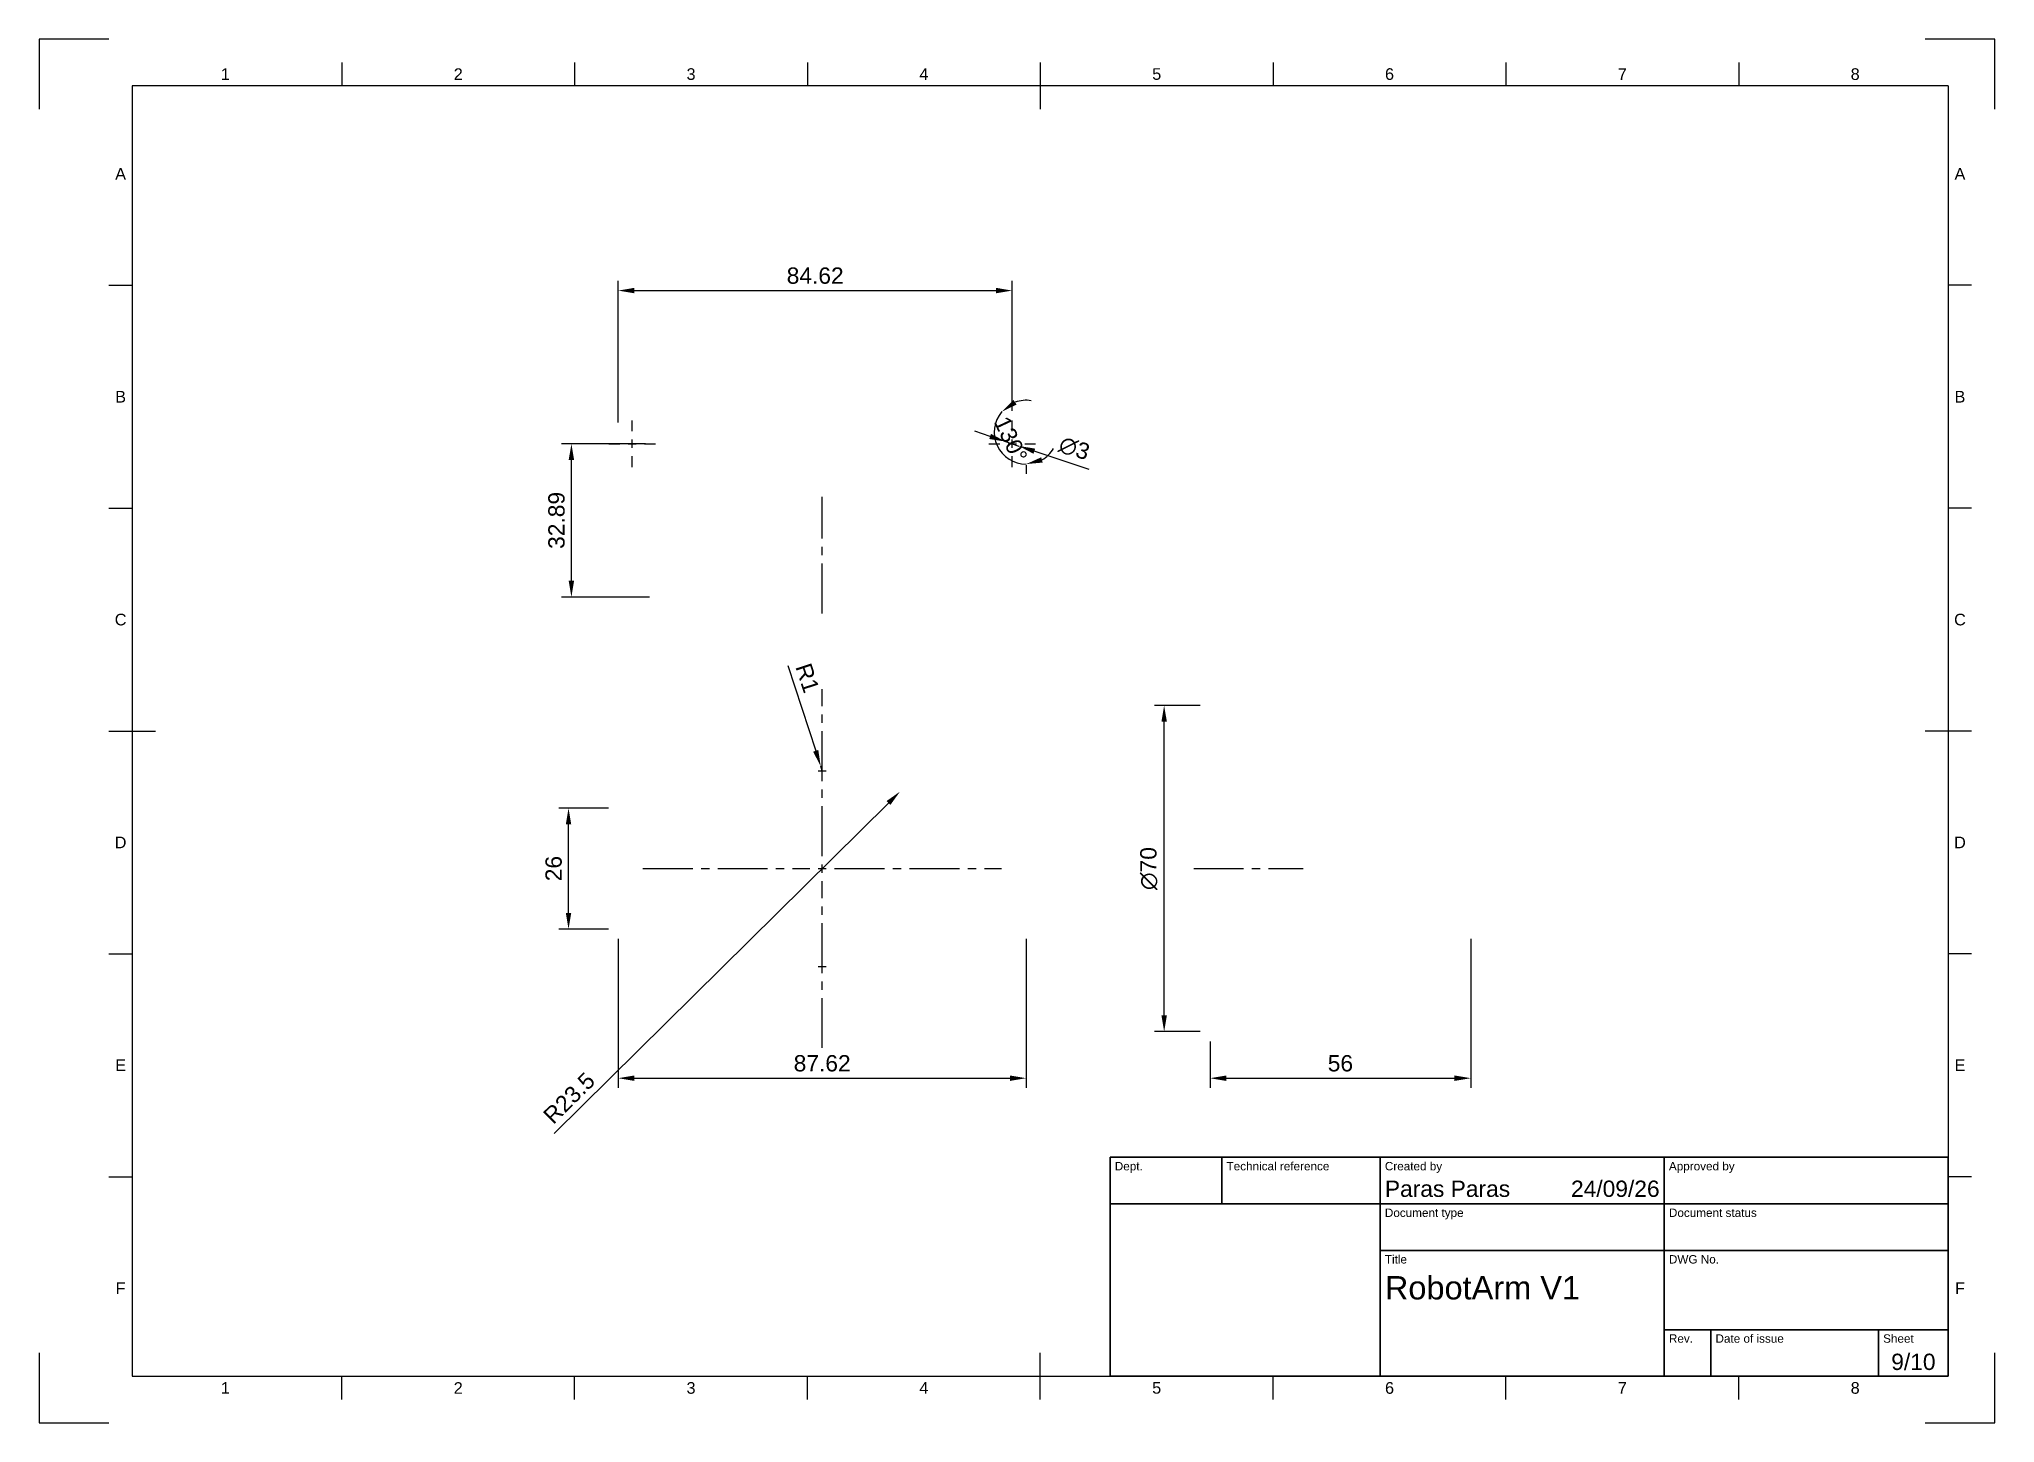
# Paper-space layout 'JAW 6' of a CAD drawing. Header units: millimetres. Extents: x 0 to 420, y 0 to 297.
import ezdxf
from ezdxf.enums import TextEntityAlignment as Align

# ---------------------------------------------------------------- set-up
doc = ezdxf.new("R2010")
doc.units = ezdxf.units.MM
doc.header["$LTSCALE"] = 0.75
doc.linetypes.add('CENTER2', pattern=[28.575, 19.05, -3.175, 3.175, -3.175])
for name, color, linetype, lineweight in [('BORDER', 7, 'Continuous', 25), ('FD_Dimensions', 7, 'Continuous', 25), ('Smart Centers', 7, 'CENTER2', 25), ('TITLEBLOCK', 7, 'Continuous', 35)]:
    doc.layers.add(name, color=color, linetype=linetype, lineweight=lineweight)
doc.styles.add('FusionTitle', font='Arial.ttf')
doc.styles.get("Standard").update_dxf_attribs({"font": 'Arial.ttf'})
doc.dimstyles.new('Dim-ISO-25', dxfattribs={"dimtxt": 3.5, "dimasz": 3.5, "dimexe": 2.1, "dimexo": 2.1, "dimgap": 1.4, "dimtad": 1, "dimzin": 12, "dimdsep": 46, "dimtxsty": 'Standard', "dimcen": 0, "dimazin": 3, "dimtp": 0.1, "dimtm": 0.1, "dimtfac": 0.714286, "dimtmove": 0, "dimatfit": 3, "dimfxl": 1, "dimtzin": 12, "dimarcsym": 0})

# ---------------------------------------------------------------- blocks, each defined once
blk = doc.blocks.new('ISO_A3_SHEET')
at = {"layer": 'BORDER'}
for p, q in [((65, 292), (65, 287)), ((115, 292), (115, 287)), ((165, 292), (165, 287)), ((215, 292), (215, 282)), ((265, 292), (265, 287)), ((315, 292), (315, 287)), ((365, 292), (365, 287)), ((410, 287), (20, 287)), ((20, 287), (20, 10)), ((410, 287), (410, 10)), ((15, 244.16666), (20, 244.16666)), ((415, 244.16666), (410, 244.16666)), ((15, 196.33333), (20, 196.33333)), ((415, 196.33333), (410, 196.33333)), ((15, 148.5), (25, 148.5)), ((415, 148.5), (405, 148.5)), ((15, 100.66667), (20, 100.66667)), ((415, 100.66667), (410, 100.66667)), ((15, 52.83334), (20, 52.83334)), ((415, 52.83334), (410, 52.83334)), ((215, 5), (215, 15)), ((20, 10), (410, 10)), ((65, 5), (65, 10)), ((115, 5), (115, 10)), ((165, 5), (165, 10)), ((265, 5), (265, 10)), ((315, 5), (315, 10)), ((365, 5), (365, 10))]:
    blk.add_line(p, q, dxfattribs=at)
at = {"layer": 'Defpoints'}
for p, q in [((15, 297), (0, 297)), ((0, 297), (0, 282)), ((420, 297), (405, 297)), ((420, 282), (420, 297)), ((0, 15), (0, 0)), ((420, 0), (420, 15)), ((0, 0), (15, 0)), ((405, 0), (420, 0))]:
    blk.add_line(p, q, dxfattribs=at)
at = {"layer": 'BORDER', "style": 'FusionTitle'}
for s, p in [('1', (40, 289.5)), ('2', (90, 289.5)), ('3', (140, 289.5)), ('4', (190, 289.5)), ('5', (240, 289.5)), ('6', (290, 289.5)), ('7', (340, 289.5)), ('8', (390, 289.5)), ('A', (17.5, 268.08333)), ('A', (412.5, 268.08333)), ('B', (17.5, 220.25)), ('B', (412.5, 220.25)), ('C', (17.5, 172.41667)), ('C', (412.5, 172.41667)), ('D', (17.5, 124.58334)), ('D', (412.5, 124.58334)), ('E', (17.5, 76.75001)), ('E', (412.5, 76.75001)), ('F', (17.5, 28.91668)), ('F', (412.5, 28.91668)), ('1', (40, 7.5)), ('2', (90, 7.5)), ('3', (140, 7.5)), ('4', (190, 7.5)), ('5', (240, 7.5)), ('6', (290, 7.5)), ('7', (340, 7.5)), ('8', (390, 7.5))]:
    blk.add_text(s, height=2.5, dxfattribs=at).set_placement(p, align=Align.MIDDLE)
blk = doc.blocks.new('ISO_TITLEBLOCK')
at = {"layer": 'TITLEBLOCK'}
for p, q in [((0, 47), (-180, 47)), ((-180, 47), (-180, 0)), ((-156, 37), (-156, 47)), ((-122, 0), (-122, 47)), ((-61, 0), (-61, 47)), ((0, 0), (0, 47)), ((-180, 37), (0, 37)), ((-122, 27), (0, 27)), ((-61, 10), (0, 10)), ((-51, 0), (-51, 10)), ((-15, 0), (-15, 10)), ((-180, 0), (0, 0))]:
    blk.add_line(p, q, dxfattribs=at)
at = {"layer": 'TITLEBLOCK', "style": 'FusionTitle'}
for s, p in [('Dept.', (-179, 46)), ('Technical reference', (-155, 46)), ('Created by', (-121, 46)), ('Approved by', (-60, 46)), ('Document type', (-121, 36)), ('Document status', (-60, 36)), ('Title', (-121, 26)), ('DWG No.', (-60, 26)), ('Rev.', (-60, 9)), ('Date of issue', (-50, 9)), ('Sheet', (-14, 9))]:
    blk.add_text(s, height=1.8, dxfattribs=at).set_placement(p, align=Align.TOP_LEFT)
for tag, height, p in [('DEPT', 3.5, (-179, 42)), ('TECHNICAL_REFERENCE', 3.5, (-155, 42)), ('CREATED_BY', 3.5, (-121, 42)), ('APPROVED_BY', 3.5, (-60, 42)), ('DOCUMENT_TYPE', 3.5, (-121, 32)), ('DOCUMENT_STATUS', 3.5, (-60, 32)), ('TITLE_1', 5, (-121, 21.5)), ('TITLE_2', 5, (-121, 14)), ('TITLE_3', 5, (-121, 6.5)), ('DATE_OF_ISSUE', 3.5, (-50, 5))]:
    blk.add_attdef(tag, text='', height=height, dxfattribs=at).set_placement(p, align=Align.TOP_LEFT)
for tag, p in [('CREATED_DATE', (-62, 42)), ('APPROVED_DATE', (-0.99, 42))]:
    blk.add_attdef(tag, text='', height=3.5, dxfattribs=at).set_placement(p, align=Align.TOP_RIGHT)
for tag, height, p in [('DRAWING_NUMBER', 5, (-30.5, 19.75)), ('REV', 3.5, (-56, 4.85)), ('SHEET', 3.5, (-7.5, 4.85))]:
    blk.add_attdef(tag, text='', height=height, dxfattribs=at).set_placement(p, align=Align.TOP_CENTER)
blk = doc.blocks.new('*U123')
at = {"layer": 'Smart Centers', "color": 0, "linetype": 'Continuous', "ltscale": 0.75, "transparency": 16777216}
for p, q in [((-0.89, 0), (0.89, 0)), ((0, -0.89), (0, 0.89))]:
    blk.add_line(p, q, dxfattribs=at)
blk = doc.blocks.new('*U124')
at = {"layer": 'Smart Centers', "color": 0, "linetype": 'Continuous', "ltscale": 0.75, "transparency": 16777216}
for p, q in [((-0.89, 0), (0.89, 0)), ((0, -0.89), (0, 0.89))]:
    blk.add_line(p, q, dxfattribs=at)
blk = doc.blocks.new('*U125')
at = {"layer": 'Smart Centers', "color": 0, "ltscale": 0.75, "transparency": 16777216}
for p, q in [((0, 2.68), (0, 38.5)), ((-38.5, 0), (-2.68, 0)), ((2.68, 0), (38.5, 0)), ((0, -38.5), (0, -2.68))]:
    blk.add_line(p, q, dxfattribs=at)
at = {"layer": 'Smart Centers', "color": 0, "linetype": 'Continuous', "ltscale": 0.75, "transparency": 16777216}
for p, q in [((-0.89, 0), (0.89, 0)), ((0, -0.89), (0, 0.89))]:
    blk.add_line(p, q, dxfattribs=at)
blk = doc.blocks.new('*U1129')
at = {"layer": 'Smart Centers', "color": 0, "ltscale": 0.75, "transparency": 16777216}
blk.add_line((-8.5, 0), (15, 0), dxfattribs=at)
blk = doc.blocks.new('*U1130')
at = {"layer": 'Smart Centers', "color": 0, "ltscale": 0.75, "transparency": 16777216}
blk.add_line((-8.5, 0), (15, 0), dxfattribs=at)
blk = doc.blocks.new('*U1133')
at = {"layer": 'Smart Centers', "color": 0, "ltscale": 0.75, "transparency": 16777216}
blk.add_line((-8.5, 0), (15, 0), dxfattribs=at)
blk = doc.blocks.new('*U1134')
at = {"layer": 'Smart Centers', "color": 0, "ltscale": 0.75, "transparency": 16777216}
blk.add_line((0, -8.5), (0, 16.5), dxfattribs=at)
blk = doc.blocks.new('*U1135')
at = {"layer": 'Smart Centers', "color": 0, "ltscale": 0.75, "transparency": 16777216}
for p, q in [((0, 2.68), (0, 5)), ((-5, 0), (-2.68, 0)), ((2.68, 0), (5, 0)), ((0, -5), (0, -2.68))]:
    blk.add_line(p, q, dxfattribs=at)
at = {"layer": 'Smart Centers', "color": 0, "linetype": 'Continuous', "ltscale": 0.75, "transparency": 16777216}
for p, q in [((-0.89, 0), (0.89, 0)), ((0, -0.89), (0, 0.89))]:
    blk.add_line(p, q, dxfattribs=at)
blk = doc.blocks.new('*U1136')
at = {"layer": 'Smart Centers', "color": 0, "ltscale": 0.75, "transparency": 16777216}
for p, q in [((0, 2.68), (0, 5)), ((-5, 0), (-2.68, 0)), ((2.68, 0), (5, 0)), ((0, -5), (0, -2.68))]:
    blk.add_line(p, q, dxfattribs=at)
at = {"layer": 'Smart Centers', "color": 0, "linetype": 'Continuous', "ltscale": 0.75, "transparency": 16777216}
for p, q in [((-0.89, 0), (0.89, 0)), ((0, -0.89), (0, 0.89))]:
    blk.add_line(p, q, dxfattribs=at)
blk = doc.blocks.new('*U1137')
at = {"layer": 'Smart Centers', "color": 0, "ltscale": 0.75, "transparency": 16777216}
blk.add_line((-8.5, 0), (15, 0), dxfattribs=at)
blk = doc.blocks.new('*U1138')
at = {"layer": 'Smart Centers', "color": 0, "ltscale": 0.75, "transparency": 16777216}
blk.add_line((0, -8.5), (0, 16.5), dxfattribs=at)
blk = doc.blocks.new('*U1139')
at = {"layer": 'Smart Centers', "color": 0, "ltscale": 0.75, "transparency": 16777216}
blk.add_line((-8.5, 0), (15, 0), dxfattribs=at)
blk = doc.blocks.new('*U1140')
at = {"layer": 'Smart Centers', "color": 0, "ltscale": 0.75, "transparency": 16777216}
blk.add_line((0, -8.5), (0, 16.5), dxfattribs=at)
blk = doc.blocks.new('*D1141')
at = {"layer": 'Defpoints', "color": 0, "transparency": 16777216}
for p in [(124.35, 105.97), (211.97, 105.97), (211.97, 73.98)]:
    blk.add_point(p, dxfattribs=at)
at = {"layer": 'FD_Dimensions', "color": 0, "lineweight": -2, "transparency": 16777216}
for p, q in [((124.35, 103.87), (124.35, 71.88)), ((211.97, 103.87), (211.97, 71.88)), ((127.85, 73.98), (208.47, 73.98))]:
    blk.add_line(p, q, dxfattribs=at)
at = {"layer": 'FD_Dimensions', "color": 0, "transparency": 16777216}
for points in [[(127.85, 74.56), (127.85, 73.39), (124.35, 73.98)], [(208.47, 74.56), (208.47, 73.39), (211.97, 73.98)]]:
    blk.add_solid(points, dxfattribs=at)
at = {"layer": 'FD_Dimensions', "color": 0, "transparency": 16777216, "insert": (168.16, 77.16), "char_height": 3.5, "attachment_point": 5}
blk.add_mtext('87.62', dxfattribs=at)
blk = doc.blocks.new('*D1142')
at = {"layer": 'Defpoints', "color": 0, "transparency": 16777216}
for p in [(241.6, 153.97), (251.45, 153.97), (251.45, 83.97)]:
    blk.add_point(p, dxfattribs=at)
at = {"layer": 'FD_Dimensions', "color": 0, "lineweight": -2, "transparency": 16777216}
for p, q in [((249.35, 153.97), (239.5, 153.97)), ((241.6, 87.47), (241.6, 150.47)), ((249.35, 83.97), (239.5, 83.97))]:
    blk.add_line(p, q, dxfattribs=at)
at = {"layer": 'FD_Dimensions', "color": 0, "transparency": 16777216}
for points in [[(241.02, 150.47), (242.19, 150.47), (241.6, 153.97)], [(241.02, 87.47), (242.19, 87.47), (241.6, 83.97)]]:
    blk.add_solid(points, dxfattribs=at)
at = {"layer": 'FD_Dimensions', "color": 0, "transparency": 16777216, "insert": (238.32, 118.97), "char_height": 3.5, "attachment_point": 5, "rotation": 90}
blk.add_mtext('∅70', dxfattribs=at)
blk = doc.blocks.new('*D1143')
at = {"layer": 'Defpoints', "color": 0, "transparency": 16777216}
for p in [(307.45, 105.97), (251.45, 83.97), (307.45, 73.98)]:
    blk.add_point(p, dxfattribs=at)
at = {"layer": 'FD_Dimensions', "color": 0, "lineweight": -2, "transparency": 16777216}
for p, q in [((307.45, 103.87), (307.45, 71.88)), ((251.45, 81.87), (251.45, 71.88)), ((254.95, 73.98), (303.95, 73.98))]:
    blk.add_line(p, q, dxfattribs=at)
at = {"layer": 'FD_Dimensions', "color": 0, "transparency": 16777216}
for points in [[(254.95, 74.56), (254.95, 73.39), (251.45, 73.98)], [(303.95, 74.56), (303.95, 73.39), (307.45, 73.98)]]:
    blk.add_solid(points, dxfattribs=at)
at = {"layer": 'FD_Dimensions', "color": 0, "transparency": 16777216, "insert": (279.45, 77.16), "char_height": 3.5, "attachment_point": 5}
blk.add_mtext('56', dxfattribs=at)
blk = doc.blocks.new('*D1144')
at = {"layer": 'Defpoints', "color": 0, "transparency": 16777216}
for p in [(207.55, 210.62), (210.4, 209.67)]:
    blk.add_point(p, dxfattribs=at)
at = {"layer": 'FD_Dimensions', "color": 0, "lineweight": -2, "transparency": 16777216}
for p, q in [((204.23, 211.72), (200.91, 212.83)), ((207.55, 210.62), (210.4, 209.67)), ((225.48, 204.64), (213.72, 208.56))]:
    blk.add_line(p, q, dxfattribs=at)
at = {"layer": 'FD_Dimensions', "color": 0, "transparency": 16777216}
for points in [[(204.41, 212.28), (204.05, 211.17), (207.55, 210.62)], [(213.9, 209.11), (213.53, 208.01), (210.4, 209.67)]]:
    blk.add_solid(points, dxfattribs=at)
at = {"layer": 'FD_Dimensions', "color": 0, "transparency": 16777216, "insert": (222.3, 209.16), "char_height": 3.5, "attachment_point": 5, "rotation": 341.5651}
blk.add_mtext('∅3', dxfattribs=at)
blk = doc.blocks.new('*D1145')
at = {"layer": 'Defpoints', "color": 0, "transparency": 16777216}
for p in [(167.85, 140.92), (168.16, 139.97)]:
    blk.add_point(p, dxfattribs=at)
at = {"layer": 'FD_Dimensions', "color": 0, "lineweight": -2, "transparency": 16777216}
for p, q in [((160.81, 162.58), (166.77, 144.25)), ((168.16, 139.97), (167.85, 140.92))]:
    blk.add_line(p, q, dxfattribs=at)
at = {"layer": 'FD_Dimensions', "color": 0, "transparency": 16777216}
blk.add_solid([(167.33, 144.43), (166.22, 144.07), (167.85, 140.92)], dxfattribs=at)
at = {"layer": 'FD_Dimensions', "color": 0, "transparency": 16777216, "insert": (165.01, 159.87), "char_height": 3.5, "attachment_point": 5, "rotation": 288.0252}
blk.add_mtext('R1', dxfattribs=at)
blk = doc.blocks.new('*D1146')
at = {"layer": 'Defpoints', "color": 0, "transparency": 16777216}
for p in [(168.16, 118.97), (151.45, 102.44)]:
    blk.add_point(p, dxfattribs=at)
at = {"layer": 'FD_Dimensions', "color": 0, "lineweight": -2, "transparency": 16777216}
blk.add_line((110.64, 62.09), (182.38, 133.03), dxfattribs=at)
at = {"layer": 'FD_Dimensions', "color": 0, "transparency": 16777216}
blk.add_solid([(181.97, 133.45), (182.8, 132.62), (184.87, 135.49)], dxfattribs=at)
at = {"layer": 'FD_Dimensions', "color": 0, "transparency": 16777216, "insert": (113.83, 69.72), "char_height": 3.5, "attachment_point": 5, "rotation": 44.6803}
blk.add_mtext('R23.5', dxfattribs=at)
blk = doc.blocks.new('*D1147')
at = {"layer": 'Defpoints', "color": 0, "transparency": 16777216}
for p in [(208.97, 243.03), (208.97, 215.14), (124.35, 212.64)]:
    blk.add_point(p, dxfattribs=at)
at = {"layer": 'FD_Dimensions', "color": 0, "lineweight": -2, "transparency": 16777216}
for p, q in [((124.35, 214.74), (124.35, 245.13)), ((208.97, 217.24), (208.97, 245.13)), ((127.85, 243.03), (205.47, 243.03))]:
    blk.add_line(p, q, dxfattribs=at)
at = {"layer": 'FD_Dimensions', "color": 0, "transparency": 16777216}
for points in [[(127.85, 243.62), (127.85, 242.45), (124.35, 243.03)], [(205.47, 243.62), (205.47, 242.45), (208.97, 243.03)]]:
    blk.add_solid(points, dxfattribs=at)
at = {"layer": 'FD_Dimensions', "color": 0, "transparency": 16777216, "insert": (166.66, 246.22), "char_height": 3.5, "attachment_point": 5}
blk.add_mtext('84.62', dxfattribs=at)
blk = doc.blocks.new('*D1148')
at = {"layer": 'Defpoints', "color": 0, "transparency": 16777216}
for p in [(114.31, 210.14), (132.35, 210.14), (133.16, 177.25)]:
    blk.add_point(p, dxfattribs=at)
at = {"layer": 'FD_Dimensions', "color": 0, "lineweight": -2, "transparency": 16777216}
for p, q in [((130.25, 210.14), (112.21, 210.14)), ((114.31, 180.75), (114.31, 206.64)), ((131.06, 177.25), (112.21, 177.25))]:
    blk.add_line(p, q, dxfattribs=at)
at = {"layer": 'FD_Dimensions', "color": 0, "transparency": 16777216}
for points in [[(113.72, 206.64), (114.89, 206.64), (114.31, 210.14)], [(113.72, 180.75), (114.89, 180.75), (114.31, 177.25)]]:
    blk.add_solid(points, dxfattribs=at)
at = {"layer": 'FD_Dimensions', "color": 0, "transparency": 16777216, "insert": (111.12, 193.7), "char_height": 3.5, "attachment_point": 5, "rotation": 90}
blk.add_mtext('32.89', dxfattribs=at)
blk = doc.blocks.new('*D1149')
at = {"layer": 'Defpoints', "color": 0, "transparency": 16777216}
for p in [(190.99, 230.25), (205.14, 212.24), (211.97, 212.64), (211.97, 212.64), (211.97, 207.64)]:
    blk.add_point(p, dxfattribs=at)
at = {"layer": 'FD_Dimensions', "color": 0, "lineweight": -2, "transparency": 16777216}
blk.add_line((211.97, 205.54), (211.97, 203.69), dxfattribs=at)
for start, end in [(80.7779, 110.389), (140, 270), (299.611, 329.2221)]:
    blk.add_arc((211.97, 212.64), 6.85, start, end, dxfattribs=at)
at = {"layer": 'FD_Dimensions', "color": 0, "transparency": 16777216}
for points in [[(209.92, 218.58), (209.25, 219.54), (206.73, 217.04)], [(215.51, 206.12), (215.21, 207.25), (211.97, 205.79)]]:
    blk.add_solid(points, dxfattribs=at)
at = {"layer": 'FD_Dimensions', "color": 0, "transparency": 16777216, "insert": (208.66, 211.1), "char_height": 3.5, "attachment_point": 5, "rotation": 295}
blk.add_mtext('130°', dxfattribs=at)
blk = doc.blocks.new('*D1150')
at = {"layer": 'Defpoints', "color": 0, "transparency": 16777216}
for p in [(113.69, 131.97), (124.35, 131.97), (124.35, 105.97)]:
    blk.add_point(p, dxfattribs=at)
at = {"layer": 'FD_Dimensions', "color": 0, "lineweight": -2, "transparency": 16777216}
for p, q in [((122.25, 131.97), (111.59, 131.97)), ((113.69, 109.47), (113.69, 128.47)), ((122.25, 105.97), (111.59, 105.97))]:
    blk.add_line(p, q, dxfattribs=at)
at = {"layer": 'FD_Dimensions', "color": 0, "transparency": 16777216}
for points in [[(113.11, 128.47), (114.27, 128.47), (113.69, 131.97)], [(113.11, 109.47), (114.27, 109.47), (113.69, 105.97)]]:
    blk.add_solid(points, dxfattribs=at)
at = {"layer": 'FD_Dimensions', "color": 0, "transparency": 16777216, "insert": (110.5, 118.97), "char_height": 3.5, "attachment_point": 5, "rotation": 90}
blk.add_mtext('26', dxfattribs=at)

psp = doc.layouts.new('JAW 6')

# ---------------------------------------------------------------- block references
at = {"layer": 'BORDER'}
psp.add_blockref('ISO_A3_SHEET', (0, 0), dxfattribs=at)
at = {"layer": 'Smart Centers', "ltscale": 0.75}
for name, p in [('*U1135', (127.355, 210.142)), ('*U1136', (208.974, 210.142)), ('*U1134', (168.164, 182.25)), ('*U1138', (168.164, 182.25)), ('*U1140', (168.164, 182.25)), ('*U125', (168.164, 118.969)), ('*U123', (168.164, 139.969)), ('*U1129', (256.447, 118.969)), ('*U1130', (256.447, 118.969)), ('*U1133', (256.447, 118.969)), ('*U1137', (256.447, 118.969)), ('*U1139', (256.447, 118.969)), ('*U124', (168.164, 97.969))]:
    psp.add_blockref(name, p, dxfattribs=at)
at = {"layer": 'TITLEBLOCK'}
psp.add_blockref('ISO_TITLEBLOCK', (410, 10), dxfattribs=at).add_auto_attribs({'CREATED_DATE': '24/09/26', 'SHEET': '9/10', 'TITLE_1': 'RobotArm V1', 'CREATED_BY': 'Paras Paras'})

# ---------------------------------------------------------------- dimensions: what is measured, and where the dimension line sits
at = {"layer": 'FD_Dimensions'}
for base, p1, p2, picture, middle in [((208.974, 243.033), (124.355, 212.642), (208.974, 215.142), '*D1147', (166.664, 246.22)), ((211.974, 73.977), (124.355, 105.969), (211.974, 105.969), '*D1141', (168.164, 77.164)), ((307.447, 73.977), (251.447, 83.969), (307.447, 105.969), '*D1143', (279.447, 77.164))]:
    dim = psp.add_linear_dim(base=base, p1=p1, p2=p2, dimstyle='Dim-ISO-25', override={"dimlfac": -1}, dxfattribs=at)
    dim.commit()
    dim.dimension.update_dxf_attribs({"geometry": picture, "text_midpoint": middle})
dim = psp.add_angular_dim_2l(base=(205.137, 212.244), line1=((211.974, 212.642), (190.989, 230.25)), line2=((211.974, 207.642), (211.974, 212.642)), dimstyle='Dim-ISO-25', override={"dimpost": ''}, dxfattribs=at)
dim.commit()
dim.dimension.update_dxf_attribs({"geometry": '*D1149', "text_midpoint": (208.656, 211.095)})
for base, p1, p2, picture, middle in [((114.308, 210.142), (133.164, 177.25), (132.355, 210.142), '*D1148', (111.119, 193.696)), ((113.69, 131.969), (124.355, 105.969), (124.355, 131.969), '*D1150', (110.503, 118.969))]:
    dim = psp.add_linear_dim(base=base, p1=p1, p2=p2, angle=90, dimstyle='Dim-ISO-25', override={"dimlfac": -1}, dxfattribs=at)
    dim.commit()
    dim.dimension.update_dxf_attribs({"geometry": picture, "text_midpoint": middle})
dim = psp.add_diameter_dim_2p(p1=(207.551, 210.616), p2=(210.397, 209.668), dimstyle='Dim-ISO-25', override={"dimlfac": -1, "dimpost": '∅<>'}, dxfattribs=at)
dim.commit()
dim.dimension.update_dxf_attribs({"geometry": '*D1144', "text_midpoint": (221.26, 206.047)})
for center, mpoint, picture, middle in [((168.164, 139.969), (167.855, 140.92), '*D1145', (162.007, 158.889)), ((168.164, 118.969), (151.455, 102.445), '*D1146', (116.071, 67.454))]:
    dim = psp.add_radius_dim(center=center, mpoint=mpoint, dimstyle='Dim-ISO-25', override={"dimlfac": -1, "dimpost": 'R<>', "dimse1": 1}, dxfattribs=at)
    dim.commit()
    dim.dimension.update_dxf_attribs({"geometry": picture, "text_midpoint": middle, "dimtype": 164})
dim = psp.add_linear_dim(base=(241.603, 153.969), p1=(251.447, 83.969), p2=(251.447, 153.969), angle=90, text='∅<>', dimstyle='Dim-ISO-25', override={"dimlfac": -1}, dxfattribs=at)
dim.commit()
dim.dimension.update_dxf_attribs({"geometry": '*D1142', "text_midpoint": (238.319, 118.969)})

doc.saveas('drawing.dxf')
